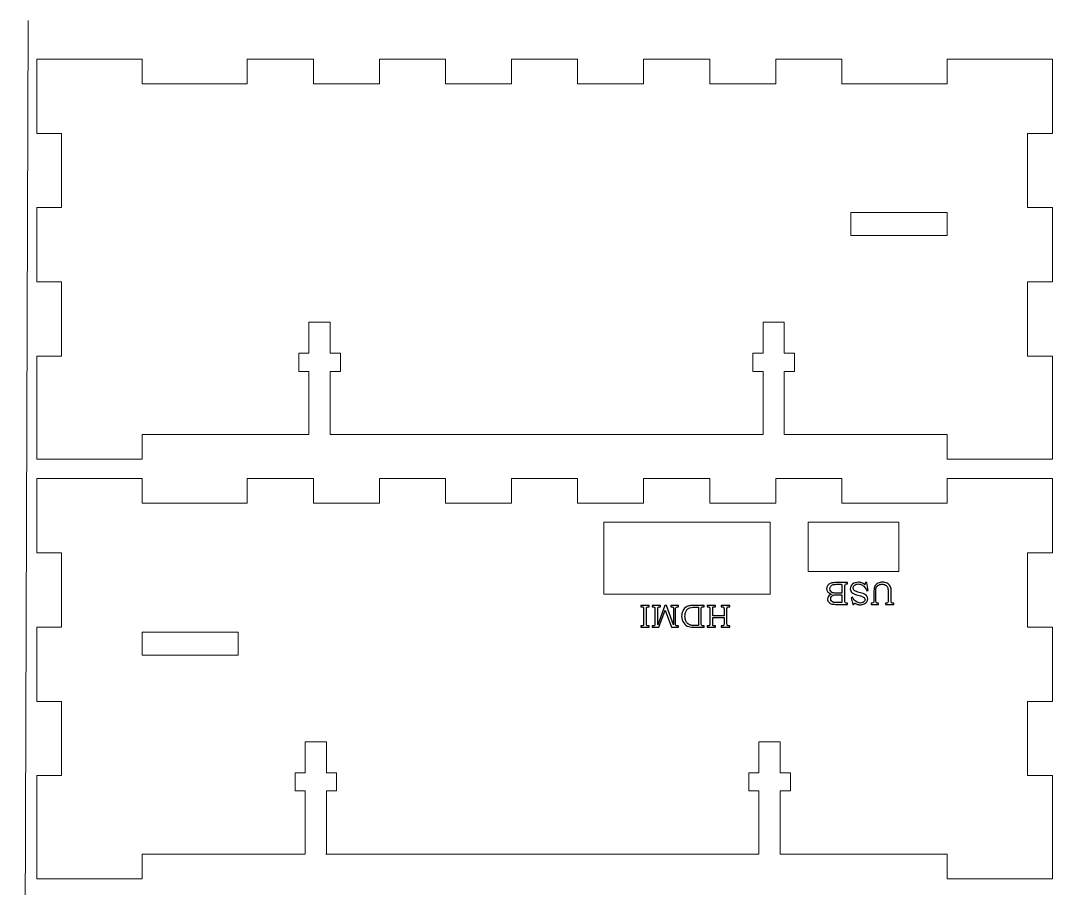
# Model space of a CAD drawing. Header units: inches. Extents: x -11.8 to 10.7, y -6 to 6.
# Drawn here: x 2.1 to 7.47, y 1.48 to 6 of the extents above; entities that cross this region are included whole.
import ezdxf

# ---------------------------------------------------------------- set-up
doc = ezdxf.new("R2010")
doc.units = ezdxf.units.IN
doc.header["$MEASUREMENT"] = 0
doc.layers.add('Layer 1', color=7, linetype='Continuous', plot=False)

msp = doc.modelspace()

# ---------------------------------------------------------------- linework, layer by layer
at = {"layer": 'Layer 1', "color": 250, "lineweight": 9}
msp.add_open_spline([(2.1393, 6), (2.1393, 6), (2.1007, -6), (2.1007, -6)], degree=3, dxfattribs=at)
at = {"layer": 'Layer 1', "lineweight": 9}
for points in [[(2.732, 5.8), (2.732, 5.8), (2.1844, 5.8), (2.1844, 5.8)], [(2.1844, 5.4135), (2.1844, 5.4135), (2.1844, 5.8), (2.1844, 5.8)], [(2.732, 5.6711), (2.732, 5.6711), (2.732, 5.8), (2.732, 5.8)], [(3.6232, 5.8), (3.6232, 5.8), (3.2796, 5.8), (3.2796, 5.8)], [(3.2796, 5.8), (3.2796, 5.8), (3.2796, 5.6711), (3.2796, 5.6711)], [(3.6232, 5.6711), (3.6232, 5.6711), (3.6232, 5.8), (3.6232, 5.8)], [(4.3104, 5.8), (4.3104, 5.8), (3.9668, 5.8), (3.9668, 5.8)], [(3.9668, 5.8), (3.9668, 5.8), (3.9668, 5.6711), (3.9668, 5.6711)], [(4.3104, 5.6711), (4.3104, 5.6711), (4.3104, 5.8), (4.3104, 5.8)], [(4.9976, 5.8), (4.9976, 5.8), (4.654, 5.8), (4.654, 5.8)], [(4.654, 5.8), (4.654, 5.8), (4.654, 5.6711), (4.654, 5.6711)], [(4.9976, 5.6711), (4.9976, 5.6711), (4.9976, 5.8), (4.9976, 5.8)], [(5.6848, 5.8), (5.6848, 5.8), (5.3412, 5.8), (5.3412, 5.8)], [(5.3412, 5.8), (5.3412, 5.8), (5.3412, 5.6711), (5.3412, 5.6711)], [(5.6848, 5.6711), (5.6848, 5.6711), (5.6848, 5.8), (5.6848, 5.8)], [(6.3719, 5.8), (6.3719, 5.8), (6.0283, 5.8), (6.0283, 5.8)], [(6.0283, 5.8), (6.0283, 5.8), (6.0283, 5.6711), (6.0283, 5.6711)], [(6.3719, 5.6711), (6.3719, 5.6711), (6.3719, 5.8), (6.3719, 5.8)], [(7.4671, 5.8), (7.4671, 5.8), (6.9195, 5.8), (6.9195, 5.8)], [(6.9195, 5.8), (6.9195, 5.8), (6.9195, 5.6711), (6.9195, 5.6711)], [(7.4671, 5.4135), (7.4671, 5.4135), (7.4671, 5.8), (7.4671, 5.8)], [(3.2796, 5.6711), (3.2796, 5.6711), (2.732, 5.6711), (2.732, 5.6711)], [(3.9668, 5.6711), (3.9668, 5.6711), (3.6232, 5.6711), (3.6232, 5.6711)], [(4.654, 5.6711), (4.654, 5.6711), (4.3104, 5.6711), (4.3104, 5.6711)], [(5.3412, 5.6711), (5.3412, 5.6711), (4.9976, 5.6711), (4.9976, 5.6711)], [(6.0283, 5.6711), (6.0283, 5.6711), (5.6848, 5.6711), (5.6848, 5.6711)], [(6.9195, 5.6711), (6.9195, 5.6711), (6.3719, 5.6711), (6.3719, 5.6711)], [(2.1844, 5.4135), (2.1844, 5.4135), (2.3132, 5.4135), (2.3132, 5.4135)], [(2.3132, 5.4135), (2.3132, 5.4135), (2.3132, 5.0269), (2.3132, 5.0269)], [(7.3383, 5.0269), (7.3383, 5.0269), (7.3383, 5.4135), (7.3383, 5.4135)], [(7.3383, 5.4135), (7.3383, 5.4135), (7.4671, 5.4135), (7.4671, 5.4135)], [(2.3132, 5.0269), (2.3132, 5.0269), (2.1844, 5.0269), (2.1844, 5.0269)], [(2.1844, 4.6404), (2.1844, 4.6404), (2.1844, 5.0269), (2.1844, 5.0269)], [(7.4671, 5.0269), (7.4671, 5.0269), (7.3383, 5.0269), (7.3383, 5.0269)], [(7.4671, 4.6404), (7.4671, 4.6404), (7.4671, 5.0269), (7.4671, 5.0269)], [(2.1844, 4.6404), (2.1844, 4.6404), (2.3132, 4.6404), (2.3132, 4.6404)], [(2.3132, 4.6404), (2.3132, 4.6404), (2.3132, 4.2538), (2.3132, 4.2538)], [(7.3383, 4.2538), (7.3383, 4.2538), (7.3383, 4.6404), (7.3383, 4.6404)], [(7.3383, 4.6404), (7.3383, 4.6404), (7.4671, 4.6404), (7.4671, 4.6404)], [(3.6003, 4.2691), (3.6003, 4.2691), (3.6003, 4.4305), (3.6003, 4.4305)], [(3.6003, 4.4305), (3.6003, 4.4305), (3.7105, 4.4305), (3.7105, 4.4305)], [(3.7105, 4.4305), (3.7105, 4.4305), (3.7105, 4.2691), (3.7105, 4.2691)], [(5.9625, 4.2691), (5.9625, 4.2691), (5.9625, 4.4305), (5.9625, 4.4305)], [(5.9625, 4.4305), (5.9625, 4.4305), (6.0727, 4.4305), (6.0727, 4.4305)], [(6.0727, 4.4305), (6.0727, 4.4305), (6.0727, 4.2691), (6.0727, 4.2691)], [(2.3132, 4.2538), (2.3132, 4.2538), (2.1844, 4.2538), (2.1844, 4.2538)], [(2.1844, 3.7173), (2.1844, 3.7173), (2.1844, 4.2538), (2.1844, 4.2538)], [(3.5471, 4.1746), (3.5471, 4.1746), (3.5471, 4.2691), (3.5471, 4.2691)], [(3.5471, 4.2691), (3.5471, 4.2691), (3.6003, 4.2691), (3.6003, 4.2691)], [(3.7105, 4.2691), (3.7105, 4.2691), (3.7637, 4.2691), (3.7637, 4.2691)], [(3.7637, 4.2691), (3.7637, 4.2691), (3.7637, 4.1746), (3.7637, 4.1746)], [(5.9093, 4.1746), (5.9093, 4.1746), (5.9093, 4.2691), (5.9093, 4.2691)], [(5.9093, 4.2691), (5.9093, 4.2691), (5.9625, 4.2691), (5.9625, 4.2691)], [(6.0727, 4.2691), (6.0727, 4.2691), (6.1259, 4.2691), (6.1259, 4.2691)], [(6.1259, 4.2691), (6.1259, 4.2691), (6.1259, 4.1746), (6.1259, 4.1746)], [(7.4671, 4.2538), (7.4671, 4.2538), (7.3383, 4.2538), (7.3383, 4.2538)], [(7.4671, 3.7173), (7.4671, 3.7173), (7.4671, 4.2538), (7.4671, 4.2538)], [(3.6003, 4.1746), (3.6003, 4.1746), (3.5471, 4.1746), (3.5471, 4.1746)], [(3.6003, 3.8461), (3.6003, 3.8461), (3.6003, 4.1746), (3.6003, 4.1746)], [(3.7637, 4.1746), (3.7637, 4.1746), (3.7105, 4.1746), (3.7105, 4.1746)], [(3.7105, 4.1746), (3.7105, 4.1746), (3.7105, 3.8461), (3.7105, 3.8461)], [(5.9625, 4.1746), (5.9625, 4.1746), (5.9093, 4.1746), (5.9093, 4.1746)], [(5.9625, 3.8461), (5.9625, 3.8461), (5.9625, 4.1746), (5.9625, 4.1746)], [(6.1259, 4.1746), (6.1259, 4.1746), (6.0727, 4.1746), (6.0727, 4.1746)], [(6.0727, 4.1746), (6.0727, 4.1746), (6.0727, 3.8461), (6.0727, 3.8461)], [(2.732, 3.7173), (2.732, 3.7173), (2.732, 3.8461), (2.732, 3.8461)], [(2.732, 3.8461), (2.732, 3.8461), (3.6003, 3.8461), (3.6003, 3.8461)], [(3.7105, 3.8461), (3.7105, 3.8461), (5.9625, 3.8461), (5.9625, 3.8461)], [(6.0727, 3.8461), (6.0727, 3.8461), (6.9195, 3.8461), (6.9195, 3.8461)], [(6.9195, 3.8461), (6.9195, 3.8461), (6.9195, 3.7173), (6.9195, 3.7173)], [(2.1844, 3.7173), (2.1844, 3.7173), (2.732, 3.7173), (2.732, 3.7173)], [(6.9195, 3.7173), (6.9195, 3.7173), (7.4671, 3.7173), (7.4671, 3.7173)], [(2.1844, 3.2307), (2.1844, 3.2307), (2.1844, 3.6173), (2.1844, 3.6173)], [(2.1844, 3.6173), (2.1844, 3.6173), (2.732, 3.6173), (2.732, 3.6173)], [(2.732, 3.6173), (2.732, 3.6173), (2.732, 3.4884), (2.732, 3.4884)], [(3.2796, 3.4884), (3.2796, 3.4884), (3.2796, 3.6173), (3.2796, 3.6173)], [(3.2796, 3.6173), (3.2796, 3.6173), (3.6232, 3.6173), (3.6232, 3.6173)], [(3.6232, 3.6173), (3.6232, 3.6173), (3.6232, 3.4884), (3.6232, 3.4884)], [(3.9668, 3.4884), (3.9668, 3.4884), (3.9668, 3.6173), (3.9668, 3.6173)], [(3.9668, 3.6173), (3.9668, 3.6173), (4.3104, 3.6173), (4.3104, 3.6173)], [(4.3104, 3.6173), (4.3104, 3.6173), (4.3104, 3.4884), (4.3104, 3.4884)], [(4.654, 3.4884), (4.654, 3.4884), (4.654, 3.6173), (4.654, 3.6173)], [(4.654, 3.6173), (4.654, 3.6173), (4.9976, 3.6173), (4.9976, 3.6173)], [(4.9976, 3.6173), (4.9976, 3.6173), (4.9976, 3.4884), (4.9976, 3.4884)], [(5.3412, 3.4884), (5.3412, 3.4884), (5.3412, 3.6173), (5.3412, 3.6173)], [(5.3412, 3.6173), (5.3412, 3.6173), (5.6847, 3.6173), (5.6847, 3.6173)], [(5.6847, 3.6173), (5.6847, 3.6173), (5.6847, 3.4884), (5.6847, 3.4884)], [(6.0283, 3.4884), (6.0283, 3.4884), (6.0283, 3.6173), (6.0283, 3.6173)], [(6.0283, 3.6173), (6.0283, 3.6173), (6.3719, 3.6173), (6.3719, 3.6173)], [(6.3719, 3.6173), (6.3719, 3.6173), (6.3719, 3.4884), (6.3719, 3.4884)], [(6.9195, 3.4884), (6.9195, 3.4884), (6.9195, 3.6173), (6.9195, 3.6173)], [(6.9195, 3.6173), (6.9195, 3.6173), (7.4671, 3.6173), (7.4671, 3.6173)], [(7.4671, 3.6173), (7.4671, 3.6173), (7.4671, 3.2307), (7.4671, 3.2307)], [(2.732, 3.4884), (2.732, 3.4884), (3.2796, 3.4884), (3.2796, 3.4884)], [(3.6232, 3.4884), (3.6232, 3.4884), (3.9668, 3.4884), (3.9668, 3.4884)], [(4.3104, 3.4884), (4.3104, 3.4884), (4.654, 3.4884), (4.654, 3.4884)], [(4.9976, 3.4884), (4.9976, 3.4884), (5.3412, 3.4884), (5.3412, 3.4884)], [(5.6847, 3.4884), (5.6847, 3.4884), (6.0283, 3.4884), (6.0283, 3.4884)], [(6.3719, 3.4884), (6.3719, 3.4884), (6.9195, 3.4884), (6.9195, 3.4884)], [(5.9997, 3.3897), (5.9997, 3.3897), (5.1336, 3.3897), (5.1336, 3.3897)], [(5.1336, 3.3897), (5.1336, 3.3897), (5.1336, 3.016), (5.1336, 3.016)], [(5.9997, 3.016), (5.9997, 3.016), (5.9997, 3.3897), (5.9997, 3.3897)], [(6.669, 3.3897), (6.669, 3.3897), (6.1966, 3.3897), (6.1966, 3.3897)], [(6.1966, 3.3897), (6.1966, 3.3897), (6.1966, 3.1341), (6.1966, 3.1341)], [(6.669, 3.1341), (6.669, 3.1341), (6.669, 3.3897), (6.669, 3.3897)], [(2.3132, 3.2307), (2.3132, 3.2307), (2.1844, 3.2307), (2.1844, 3.2307)], [(2.3132, 2.8442), (2.3132, 2.8442), (2.3132, 3.2307), (2.3132, 3.2307)], [(7.4671, 3.2307), (7.4671, 3.2307), (7.3383, 3.2307), (7.3383, 3.2307)], [(7.3383, 3.2307), (7.3383, 3.2307), (7.3383, 2.8442), (7.3383, 2.8442)], [(5.1336, 3.016), (5.1336, 3.016), (5.9997, 3.016), (5.9997, 3.016)], [(2.1844, 2.4577), (2.1844, 2.4577), (2.1844, 2.8442), (2.1844, 2.8442)], [(2.1844, 2.8442), (2.1844, 2.8442), (2.3132, 2.8442), (2.3132, 2.8442)], [(7.3383, 2.8442), (7.3383, 2.8442), (7.4671, 2.8442), (7.4671, 2.8442)], [(7.4671, 2.8442), (7.4671, 2.8442), (7.4671, 2.4577), (7.4671, 2.4577)], [(2.3132, 2.4577), (2.3132, 2.4577), (2.1844, 2.4577), (2.1844, 2.4577)], [(2.3132, 2.0711), (2.3132, 2.0711), (2.3132, 2.4577), (2.3132, 2.4577)], [(7.4671, 2.4577), (7.4671, 2.4577), (7.3383, 2.4577), (7.3383, 2.4577)], [(7.3383, 2.4577), (7.3383, 2.4577), (7.3383, 2.0711), (7.3383, 2.0711)], [(3.6912, 2.2478), (3.6912, 2.2478), (3.581, 2.2478), (3.581, 2.2478)], [(3.581, 2.2478), (3.581, 2.2478), (3.581, 2.0863), (3.581, 2.0863)], [(3.6912, 2.0863), (3.6912, 2.0863), (3.6912, 2.2478), (3.6912, 2.2478)], [(6.0512, 2.2478), (6.0512, 2.2478), (5.941, 2.2478), (5.941, 2.2478)], [(5.941, 2.2478), (5.941, 2.2478), (5.941, 2.0863), (5.941, 2.0863)], [(6.0512, 2.0863), (6.0512, 2.0863), (6.0512, 2.2478), (6.0512, 2.2478)], [(2.1844, 1.5346), (2.1844, 1.5346), (2.1844, 2.0711), (2.1844, 2.0711)], [(2.1844, 2.0711), (2.1844, 2.0711), (2.3132, 2.0711), (2.3132, 2.0711)], [(3.581, 2.0863), (3.581, 2.0863), (3.5279, 2.0863), (3.5279, 2.0863)], [(3.5279, 2.0863), (3.5279, 2.0863), (3.5279, 1.9919), (3.5279, 1.9919)], [(3.7444, 2.0863), (3.7444, 2.0863), (3.6912, 2.0863), (3.6912, 2.0863)], [(3.7444, 1.9919), (3.7444, 1.9919), (3.7444, 2.0863), (3.7444, 2.0863)], [(5.941, 2.0863), (5.941, 2.0863), (5.8879, 2.0863), (5.8879, 2.0863)], [(5.8879, 2.0863), (5.8879, 2.0863), (5.8879, 1.9919), (5.8879, 1.9919)], [(6.1044, 2.0863), (6.1044, 2.0863), (6.0512, 2.0863), (6.0512, 2.0863)], [(6.1044, 1.9919), (6.1044, 1.9919), (6.1044, 2.0863), (6.1044, 2.0863)], [(7.3383, 2.0711), (7.3383, 2.0711), (7.4671, 2.0711), (7.4671, 2.0711)], [(7.4671, 2.0711), (7.4671, 2.0711), (7.4671, 1.5346), (7.4671, 1.5346)], [(3.5279, 1.9919), (3.5279, 1.9919), (3.581, 1.9919), (3.581, 1.9919)], [(3.581, 1.9919), (3.581, 1.9919), (3.581, 1.6634), (3.581, 1.6634)], [(3.6912, 1.6634), (3.6912, 1.6634), (3.6912, 1.9919), (3.6912, 1.9919)], [(3.6912, 1.9919), (3.6912, 1.9919), (3.7444, 1.9919), (3.7444, 1.9919)], [(5.8879, 1.9919), (5.8879, 1.9919), (5.941, 1.9919), (5.941, 1.9919)], [(5.941, 1.9919), (5.941, 1.9919), (5.941, 1.6634), (5.941, 1.6634)], [(6.0512, 1.6634), (6.0512, 1.6634), (6.0512, 1.9919), (6.0512, 1.9919)], [(6.0512, 1.9919), (6.0512, 1.9919), (6.1044, 1.9919), (6.1044, 1.9919)], [(3.5788, 1.6634), (3.5788, 1.6634), (2.732, 1.6634), (2.732, 1.6634)], [(2.732, 1.6634), (2.732, 1.6634), (2.732, 1.5346), (2.732, 1.5346)], [(5.941, 1.6634), (5.941, 1.6634), (3.689, 1.6634), (3.689, 1.6634)], [(6.9195, 1.6634), (6.9195, 1.6634), (6.0512, 1.6634), (6.0512, 1.6634)], [(6.9195, 1.5346), (6.9195, 1.5346), (6.9195, 1.6634), (6.9195, 1.6634)], [(2.732, 1.5346), (2.732, 1.5346), (2.1844, 1.5346), (2.1844, 1.5346)], [(7.4671, 1.5346), (7.4671, 1.5346), (6.9195, 1.5346), (6.9195, 1.5346)]]:
    msp.add_open_spline(points, degree=3, dxfattribs=at)
at = {"layer": 'Layer 1', "color": 250, "lineweight": 9}
for points in [[(6.9195, 4.8811), (6.9195, 4.8811), (6.9195, 5.0011), (6.9195, 5.0011), (6.9195, 5.0011), (6.4195, 5.0011), (6.4195, 5.0011), (6.4195, 5.0011), (6.4195, 4.8811), (6.4195, 4.8811), (6.4195, 4.8811), (6.9195, 4.8811), (6.9195, 4.8811)], [(2.732, 2.6984), (2.732, 2.6984), (2.732, 2.8184), (2.732, 2.8184), (2.732, 2.8184), (3.232, 2.8184), (3.232, 2.8184), (3.232, 2.8184), (3.232, 2.6984), (3.232, 2.6984), (3.232, 2.6984), (2.732, 2.6984), (2.732, 2.6984)]]:
    msp.add_open_spline(points, degree=3, knots=[0, 0, 0, 0, 0.25, 0.25, 0.25, 0.5, 0.5, 0.5, 0.75, 0.75, 0.75, 1, 1, 1, 1], dxfattribs=at)
at = {"layer": 'Layer 1', "lineweight": 15}
msp.add_open_spline([(6.1966, 3.1341), (6.1966, 3.1341), (6.669, 3.1341), (6.669, 3.1341)], degree=3, dxfattribs=at)
at = {"layer": 'Layer 1'}
for points, knots in [([(6.4022, 2.9623), (6.4022, 2.9623), (6.3482, 2.9623), (6.3482, 2.9623), (6.335, 2.9623), (6.3259, 2.9629), (6.321, 2.9641), (6.3138, 2.9659), (6.3081, 2.969), (6.3039, 2.9736), (6.2997, 2.9781), (6.2976, 2.9836), (6.2976, 2.99), (6.2976, 2.9946), (6.2987, 2.9987), (6.3009, 3.0024), (6.3032, 3.006), (6.3064, 3.0092), (6.3106, 3.0118), (6.3133, 3.0135), (6.317, 3.0149), (6.3217, 3.0161), (6.3158, 3.0172), (6.3113, 3.0185), (6.3082, 3.02), (6.3035, 3.0223), (6.2998, 3.0255), (6.2971, 3.0298), (6.2944, 3.034), (6.2931, 3.0388), (6.2931, 3.0441), (6.2931, 3.0493), (6.2944, 3.054), (6.2971, 3.0584), (6.2997, 3.0628), (6.3035, 3.0664), (6.3083, 3.0693), (6.3132, 3.0721), (6.3189, 3.0739), (6.3253, 3.0747), (6.3318, 3.0755), (6.3385, 3.0758), (6.3453, 3.0758), (6.3453, 3.0758), (6.4022, 3.0758), (6.4022, 3.0758), (6.4022, 3.0758), (6.4022, 3.069), (6.4022, 3.069), (6.4022, 3.069), (6.3984, 3.069), (6.3984, 3.069), (6.3947, 3.069), (6.3922, 3.0685), (6.3908, 3.0673), (6.3889, 3.0657), (6.3879, 3.0632), (6.3879, 3.0595), (6.3879, 3.0595), (6.3879, 2.9807), (6.3879, 2.9807), (6.3879, 2.977), (6.3882, 2.9744), (6.3888, 2.973), (6.3894, 2.9717), (6.3903, 2.9707), (6.3915, 2.9701), (6.3927, 2.9695), (6.395, 2.9692), (6.3984, 2.9692), (6.3984, 2.9692), (6.4022, 2.9692), (6.4022, 2.9692), (6.4022, 2.9692), (6.4022, 2.9623), (6.4022, 2.9623)], [0, 0, 0, 0, 0.04, 0.04, 0.04, 0.08, 0.08, 0.08, 0.12, 0.12, 0.12, 0.16, 0.16, 0.16, 0.2, 0.2, 0.2, 0.24, 0.24, 0.24, 0.28, 0.28, 0.28, 0.32, 0.32, 0.32, 0.36, 0.36, 0.36, 0.4, 0.4, 0.4, 0.44, 0.44, 0.44, 0.48, 0.48, 0.48, 0.52, 0.52, 0.52, 0.56, 0.56, 0.56, 0.6, 0.6, 0.6, 0.64, 0.64, 0.64, 0.68, 0.68, 0.68, 0.72, 0.72, 0.72, 0.76, 0.76, 0.76, 0.8, 0.8, 0.8, 0.84, 0.84, 0.84, 0.88, 0.88, 0.88, 0.92, 0.92, 0.92, 0.96, 0.96, 0.96, 1, 1, 1, 1]), ([(6.3729, 3.0207), (6.3729, 3.0207), (6.3729, 3.0579), (6.3729, 3.0579), (6.3729, 3.0617), (6.3727, 3.0639), (6.3724, 3.0646), (6.372, 3.0655), (6.3711, 3.0662), (6.3698, 3.0666), (6.3689, 3.0669), (6.3663, 3.067), (6.362, 3.067), (6.362, 3.067), (6.3508, 3.067), (6.3508, 3.067), (6.3398, 3.067), (6.332, 3.0664), (6.3273, 3.0652), (6.3226, 3.064), (6.3185, 3.0614), (6.3152, 3.0575), (6.3119, 3.0535), (6.3102, 3.0488), (6.3102, 3.0433), (6.3102, 3.0386), (6.3116, 3.0345), (6.3143, 3.0309), (6.317, 3.0273), (6.3207, 3.0247), (6.3255, 3.0231), (6.3302, 3.0215), (6.3387, 3.0207), (6.3508, 3.0207), (6.3508, 3.0207), (6.3729, 3.0207), (6.3729, 3.0207)], [0, 0, 0, 0, 0.083333, 0.083333, 0.083333, 0.166667, 0.166667, 0.166667, 0.25, 0.25, 0.25, 0.333333, 0.333333, 0.333333, 0.416667, 0.416667, 0.416667, 0.5, 0.5, 0.5, 0.583333, 0.583333, 0.583333, 0.666667, 0.666667, 0.666667, 0.75, 0.75, 0.75, 0.833333, 0.833333, 0.833333, 0.916667, 0.916667, 0.916667, 1, 1, 1, 1]), ([(6.4347, 2.9623), (6.4347, 2.9623), (6.4288, 2.9623), (6.4288, 2.9623), (6.4288, 2.9623), (6.4201, 2.9973), (6.4201, 2.9973), (6.4201, 2.9973), (6.4276, 2.9997), (6.4276, 2.9997), (6.4324, 2.9899), (6.4387, 2.9822), (6.4467, 2.9766), (6.4532, 2.9719), (6.4604, 2.9695), (6.4683, 2.9695), (6.4731, 2.9695), (6.4774, 2.9704), (6.4812, 2.9721), (6.485, 2.9738), (6.4878, 2.976), (6.4897, 2.9787), (6.4916, 2.9814), (6.4926, 2.9842), (6.4926, 2.987), (6.4926, 2.9895), (6.4919, 2.992), (6.4904, 2.9944), (6.4889, 2.9968), (6.4867, 2.9989), (6.4837, 3.0007), (6.4807, 3.0025), (6.4758, 3.0044), (6.469, 3.0064), (6.469, 3.0064), (6.4477, 3.0125), (6.4477, 3.0125), (6.4451, 3.0133), (6.4413, 3.0147), (6.4364, 3.0169), (6.4314, 3.0191), (6.4275, 3.0213), (6.4248, 3.0238), (6.422, 3.0262), (6.4198, 3.0291), (6.4183, 3.0326), (6.4167, 3.0361), (6.4159, 3.0399), (6.4159, 3.044), (6.4159, 3.053), (6.4199, 3.0608), (6.4278, 3.0676), (6.4357, 3.0743), (6.4459, 3.0777), (6.4584, 3.0777), (6.4648, 3.0777), (6.4706, 3.0767), (6.4757, 3.0749), (6.4808, 3.073), (6.4863, 3.0697), (6.4922, 3.0649), (6.4922, 3.0649), (6.496, 3.0758), (6.496, 3.0758), (6.496, 3.0758), (6.5017, 3.0758), (6.5017, 3.0758), (6.5017, 3.0758), (6.5093, 3.035), (6.5093, 3.035), (6.5093, 3.035), (6.5018, 3.0335), (6.5018, 3.0335), (6.499, 3.041), (6.4953, 3.0474), (6.4907, 3.0526), (6.4861, 3.0579), (6.481, 3.0618), (6.4755, 3.0645), (6.4699, 3.0672), (6.4642, 3.0685), (6.4585, 3.0685), (6.4507, 3.0685), (6.4438, 3.0662), (6.4379, 3.0615), (6.433, 3.0575), (6.4306, 3.0529), (6.4306, 3.0475), (6.4306, 3.0426), (6.4324, 3.0386), (6.4359, 3.0354), (6.4395, 3.0323), (6.4459, 3.0294), (6.4551, 3.0267), (6.4551, 3.0267), (6.4755, 3.0208), (6.4755, 3.0208), (6.4869, 3.0175), (6.4949, 3.0133), (6.4996, 3.0082), (6.5043, 3.003), (6.5066, 2.9971), (6.5066, 2.9905), (6.5066, 2.9853), (6.5051, 2.9805), (6.502, 2.9761), (6.499, 2.9717), (6.4943, 2.968), (6.488, 2.965), (6.4818, 2.962), (6.4749, 2.9605), (6.4674, 2.9605), (6.4611, 2.9605), (6.4551, 2.9616), (6.4493, 2.9638), (6.4453, 2.9653), (6.4415, 2.9675), (6.4381, 2.9703), (6.4381, 2.9703), (6.4347, 2.9623), (6.4347, 2.9623)], [0, 0, 0, 0, 0.025, 0.025, 0.025, 0.05, 0.05, 0.05, 0.075, 0.075, 0.075, 0.1, 0.1, 0.1, 0.125, 0.125, 0.125, 0.15, 0.15, 0.15, 0.175, 0.175, 0.175, 0.2, 0.2, 0.2, 0.225, 0.225, 0.225, 0.25, 0.25, 0.25, 0.275, 0.275, 0.275, 0.3, 0.3, 0.3, 0.325, 0.325, 0.325, 0.35, 0.35, 0.35, 0.375, 0.375, 0.375, 0.4, 0.4, 0.4, 0.425, 0.425, 0.425, 0.45, 0.45, 0.45, 0.475, 0.475, 0.475, 0.5, 0.5, 0.5, 0.525, 0.525, 0.525, 0.55, 0.55, 0.55, 0.575, 0.575, 0.575, 0.6, 0.6, 0.6, 0.625, 0.625, 0.625, 0.65, 0.65, 0.65, 0.675, 0.675, 0.675, 0.7, 0.7, 0.7, 0.725, 0.725, 0.725, 0.75, 0.75, 0.75, 0.775, 0.775, 0.775, 0.8, 0.8, 0.8, 0.825, 0.825, 0.825, 0.85, 0.85, 0.85, 0.875, 0.875, 0.875, 0.9, 0.9, 0.9, 0.925, 0.925, 0.925, 0.95, 0.95, 0.95, 0.975, 0.975, 0.975, 1, 1, 1, 1]), ([(6.6426, 2.9623), (6.6426, 2.9623), (6.5987, 2.9623), (6.5987, 2.9623), (6.5987, 2.9623), (6.5987, 2.9692), (6.5987, 2.9692), (6.5987, 2.9692), (6.6017, 2.9692), (6.6017, 2.9692), (6.6053, 2.9692), (6.6078, 2.9695), (6.6093, 2.9702), (6.6105, 2.9708), (6.6114, 2.9717), (6.612, 2.973), (6.6126, 2.9743), (6.6129, 2.9769), (6.6129, 2.9808), (6.6129, 2.9808), (6.6129, 3.0319), (6.6129, 3.0319), (6.6129, 3.041), (6.6118, 3.0478), (6.6096, 3.0522), (6.6074, 3.0565), (6.6037, 3.0602), (6.5986, 3.0632), (6.5934, 3.0662), (6.5878, 3.0677), (6.5816, 3.0677), (6.5754, 3.0677), (6.5695, 3.0661), (6.5639, 3.0629), (6.5584, 3.0597), (6.5545, 3.0559), (6.5523, 3.0515), (6.55, 3.0471), (6.5489, 3.0402), (6.5489, 3.0307), (6.5489, 3.0307), (6.5489, 2.9817), (6.5489, 2.9817), (6.5489, 2.9781), (6.5493, 2.9755), (6.55, 2.9739), (6.5507, 2.9723), (6.5517, 2.9711), (6.5532, 2.9703), (6.5546, 2.9696), (6.5568, 2.9692), (6.5599, 2.9692), (6.5599, 2.9692), (6.5631, 2.9692), (6.5631, 2.9692), (6.5631, 2.9692), (6.5631, 2.9623), (6.5631, 2.9623), (6.5631, 2.9623), (6.5252, 2.9623), (6.5252, 2.9623), (6.5252, 2.9623), (6.5252, 2.9692), (6.5252, 2.9692), (6.5252, 2.9692), (6.5278, 2.9692), (6.5278, 2.9692), (6.5321, 2.9692), (6.5351, 2.97), (6.5367, 2.9716), (6.5383, 2.9733), (6.5391, 2.9763), (6.5391, 2.9808), (6.5391, 2.9808), (6.5391, 3.0331), (6.5391, 3.0331), (6.5391, 3.0427), (6.5409, 3.0506), (6.5445, 3.057), (6.548, 3.0633), (6.5533, 3.0684), (6.5601, 3.0721), (6.5669, 3.0758), (6.5749, 3.0777), (6.584, 3.0777), (6.5926, 3.0777), (6.6004, 3.0758), (6.6075, 3.072), (6.6147, 3.0682), (6.6199, 3.0635), (6.6232, 3.0578), (6.6266, 3.0521), (6.6282, 3.045), (6.6282, 3.0365), (6.6282, 3.0365), (6.6282, 2.9808), (6.6282, 2.9808), (6.6282, 2.9773), (6.6286, 2.9747), (6.6292, 2.9733), (6.6298, 2.9718), (6.6308, 2.9708), (6.632, 2.9702), (6.6333, 2.9695), (6.6354, 2.9692), (6.6385, 2.9692), (6.6385, 2.9692), (6.6426, 2.9692), (6.6426, 2.9692), (6.6426, 2.9692), (6.6426, 2.9623), (6.6426, 2.9623)], [0, 0, 0, 0, 0.027027, 0.027027, 0.027027, 0.054054, 0.054054, 0.054054, 0.081081, 0.081081, 0.081081, 0.108108, 0.108108, 0.108108, 0.135135, 0.135135, 0.135135, 0.162162, 0.162162, 0.162162, 0.189189, 0.189189, 0.189189, 0.216216, 0.216216, 0.216216, 0.243243, 0.243243, 0.243243, 0.27027, 0.27027, 0.27027, 0.297297, 0.297297, 0.297297, 0.324324, 0.324324, 0.324324, 0.351351, 0.351351, 0.351351, 0.378378, 0.378378, 0.378378, 0.405405, 0.405405, 0.405405, 0.432432, 0.432432, 0.432432, 0.459459, 0.459459, 0.459459, 0.486486, 0.486486, 0.486486, 0.513514, 0.513514, 0.513514, 0.540541, 0.540541, 0.540541, 0.567568, 0.567568, 0.567568, 0.594595, 0.594595, 0.594595, 0.621622, 0.621622, 0.621622, 0.648649, 0.648649, 0.648649, 0.675676, 0.675676, 0.675676, 0.702703, 0.702703, 0.702703, 0.72973, 0.72973, 0.72973, 0.756757, 0.756757, 0.756757, 0.783784, 0.783784, 0.783784, 0.810811, 0.810811, 0.810811, 0.837838, 0.837838, 0.837838, 0.864865, 0.864865, 0.864865, 0.891892, 0.891892, 0.891892, 0.918919, 0.918919, 0.918919, 0.945946, 0.945946, 0.945946, 0.972973, 0.972973, 0.972973, 1, 1, 1, 1]), ([(6.3729, 2.9713), (6.3729, 2.9713), (6.3729, 3.0128), (6.3729, 3.0128), (6.3729, 3.0128), (6.352, 3.0128), (6.352, 3.0128), (6.3422, 3.0128), (6.3355, 3.0124), (6.3319, 3.0115), (6.3263, 3.01), (6.322, 3.0075), (6.319, 3.004), (6.3161, 3.0005), (6.3146, 2.996), (6.3146, 2.9904), (6.3146, 2.9858), (6.3159, 2.9819), (6.3186, 2.9788), (6.3213, 2.9757), (6.325, 2.9735), (6.3295, 2.9724), (6.3324, 2.9717), (6.3385, 2.9713), (6.3478, 2.9713), (6.3478, 2.9713), (6.3729, 2.9713), (6.3729, 2.9713)], [0, 0, 0, 0, 0.111111, 0.111111, 0.111111, 0.222222, 0.222222, 0.222222, 0.333333, 0.333333, 0.333333, 0.444444, 0.444444, 0.444444, 0.555556, 0.555556, 0.555556, 0.666667, 0.666667, 0.666667, 0.777778, 0.777778, 0.777778, 0.888889, 0.888889, 0.888889, 1, 1, 1, 1]), ([(5.37, 2.8432), (5.37, 2.8432), (5.3267, 2.8432), (5.3267, 2.8432), (5.3267, 2.8432), (5.3267, 2.85), (5.3267, 2.85), (5.3267, 2.85), (5.33, 2.85), (5.33, 2.85), (5.3332, 2.85), (5.3354, 2.8504), (5.3368, 2.8513), (5.3382, 2.8522), (5.3393, 2.8534), (5.3399, 2.855), (5.3405, 2.8566), (5.3409, 2.8597), (5.3409, 2.8643), (5.3409, 2.8643), (5.3409, 2.9375), (5.3409, 2.9375), (5.3409, 2.9412), (5.3405, 2.9438), (5.3398, 2.9454), (5.3391, 2.9469), (5.3381, 2.9481), (5.3369, 2.9488), (5.3356, 2.9495), (5.3333, 2.9498), (5.33, 2.9498), (5.33, 2.9498), (5.3267, 2.9498), (5.3267, 2.9498), (5.3267, 2.9498), (5.3267, 2.9567), (5.3267, 2.9567), (5.3267, 2.9567), (5.37, 2.9567), (5.37, 2.9567), (5.37, 2.9567), (5.37, 2.9498), (5.37, 2.9498), (5.37, 2.9498), (5.3665, 2.9498), (5.3665, 2.9498), (5.3633, 2.9498), (5.361, 2.9495), (5.3597, 2.9487), (5.3583, 2.948), (5.3574, 2.9469), (5.3568, 2.9456), (5.3562, 2.9442), (5.3559, 2.9415), (5.3559, 2.9375), (5.3559, 2.9375), (5.3559, 2.8628), (5.3559, 2.8628), (5.3559, 2.8586), (5.3562, 2.8557), (5.3568, 2.8543), (5.3574, 2.8528), (5.3583, 2.8517), (5.3597, 2.851), (5.361, 2.8503), (5.3633, 2.85), (5.3665, 2.85), (5.3665, 2.85), (5.37, 2.85), (5.37, 2.85), (5.37, 2.85), (5.37, 2.8432), (5.37, 2.8432)], [0, 0, 0, 0, 0.041667, 0.041667, 0.041667, 0.083333, 0.083333, 0.083333, 0.125, 0.125, 0.125, 0.166667, 0.166667, 0.166667, 0.208333, 0.208333, 0.208333, 0.25, 0.25, 0.25, 0.291667, 0.291667, 0.291667, 0.333333, 0.333333, 0.333333, 0.375, 0.375, 0.375, 0.416667, 0.416667, 0.416667, 0.458333, 0.458333, 0.458333, 0.5, 0.5, 0.5, 0.541667, 0.541667, 0.541667, 0.583333, 0.583333, 0.583333, 0.625, 0.625, 0.625, 0.666667, 0.666667, 0.666667, 0.708333, 0.708333, 0.708333, 0.75, 0.75, 0.75, 0.791667, 0.791667, 0.791667, 0.833333, 0.833333, 0.833333, 0.875, 0.875, 0.875, 0.916667, 0.916667, 0.916667, 0.958333, 0.958333, 0.958333, 1, 1, 1, 1]), ([(5.5222, 2.8432), (5.5222, 2.8432), (5.4864, 2.8432), (5.4864, 2.8432), (5.4864, 2.8432), (5.4528, 2.9331), (5.4528, 2.9331), (5.4528, 2.9331), (5.4201, 2.8432), (5.4201, 2.8432), (5.4201, 2.8432), (5.3859, 2.8432), (5.3859, 2.8432), (5.3859, 2.8432), (5.3859, 2.85), (5.3859, 2.85), (5.3859, 2.85), (5.3888, 2.85), (5.3888, 2.85), (5.3923, 2.85), (5.3946, 2.8503), (5.3958, 2.8509), (5.397, 2.8515), (5.398, 2.8526), (5.3987, 2.8541), (5.3994, 2.8556), (5.3997, 2.8581), (5.3997, 2.8615), (5.3997, 2.8615), (5.3997, 2.9363), (5.3997, 2.9363), (5.3997, 2.9411), (5.3994, 2.9441), (5.3989, 2.9455), (5.3983, 2.9469), (5.3974, 2.948), (5.396, 2.9487), (5.3947, 2.9495), (5.3923, 2.9498), (5.3888, 2.9498), (5.3888, 2.9498), (5.3859, 2.9498), (5.3859, 2.9498), (5.3859, 2.9498), (5.3859, 2.9567), (5.3859, 2.9567), (5.3859, 2.9567), (5.4289, 2.9567), (5.4289, 2.9567), (5.4289, 2.9567), (5.4289, 2.9498), (5.4289, 2.9498), (5.4289, 2.9498), (5.4258, 2.9498), (5.4258, 2.9498), (5.423, 2.9498), (5.421, 2.9496), (5.4197, 2.9492), (5.4184, 2.9487), (5.4174, 2.948), (5.4165, 2.947), (5.4157, 2.946), (5.4152, 2.945), (5.4151, 2.9439), (5.4149, 2.9417), (5.4147, 2.9399), (5.4147, 2.9387), (5.4147, 2.9387), (5.4147, 2.8551), (5.4147, 2.8551), (5.4147, 2.8551), (5.4516, 2.9567), (5.4516, 2.9567), (5.4516, 2.9567), (5.4598, 2.9567), (5.4598, 2.9567), (5.4598, 2.9567), (5.4972, 2.8566), (5.4972, 2.8566), (5.4972, 2.8566), (5.4972, 2.937), (5.4972, 2.937), (5.4972, 2.9411), (5.4969, 2.9439), (5.4962, 2.9453), (5.4954, 2.9467), (5.4944, 2.9479), (5.4929, 2.9486), (5.4914, 2.9494), (5.4887, 2.9498), (5.4848, 2.9498), (5.4848, 2.9498), (5.4822, 2.9498), (5.4822, 2.9498), (5.4822, 2.9498), (5.4822, 2.9567), (5.4822, 2.9567), (5.4822, 2.9567), (5.5222, 2.9567), (5.5222, 2.9567), (5.5222, 2.9567), (5.5222, 2.9498), (5.5222, 2.9498), (5.5222, 2.9498), (5.5199, 2.9498), (5.5199, 2.9498), (5.5161, 2.9498), (5.5133, 2.9494), (5.5117, 2.9486), (5.51, 2.9478), (5.5088, 2.9466), (5.5081, 2.9452), (5.5074, 2.9437), (5.507, 2.9407), (5.507, 2.9363), (5.507, 2.9363), (5.507, 2.862), (5.507, 2.862), (5.507, 2.8579), (5.5074, 2.8552), (5.5079, 2.8539), (5.5085, 2.8526), (5.5095, 2.8516), (5.5109, 2.851), (5.5123, 2.8503), (5.5148, 2.85), (5.5183, 2.85), (5.5183, 2.85), (5.5222, 2.85), (5.5222, 2.85), (5.5222, 2.85), (5.5222, 2.8432), (5.5222, 2.8432)], [0, 0, 0, 0, 0.022727, 0.022727, 0.022727, 0.045455, 0.045455, 0.045455, 0.068182, 0.068182, 0.068182, 0.090909, 0.090909, 0.090909, 0.113636, 0.113636, 0.113636, 0.136364, 0.136364, 0.136364, 0.159091, 0.159091, 0.159091, 0.181818, 0.181818, 0.181818, 0.204545, 0.204545, 0.204545, 0.227273, 0.227273, 0.227273, 0.25, 0.25, 0.25, 0.272727, 0.272727, 0.272727, 0.295455, 0.295455, 0.295455, 0.318182, 0.318182, 0.318182, 0.340909, 0.340909, 0.340909, 0.363636, 0.363636, 0.363636, 0.386364, 0.386364, 0.386364, 0.409091, 0.409091, 0.409091, 0.431818, 0.431818, 0.431818, 0.454545, 0.454545, 0.454545, 0.477273, 0.477273, 0.477273, 0.5, 0.5, 0.5, 0.522727, 0.522727, 0.522727, 0.545455, 0.545455, 0.545455, 0.568182, 0.568182, 0.568182, 0.590909, 0.590909, 0.590909, 0.613636, 0.613636, 0.613636, 0.636364, 0.636364, 0.636364, 0.659091, 0.659091, 0.659091, 0.681818, 0.681818, 0.681818, 0.704545, 0.704545, 0.704545, 0.727273, 0.727273, 0.727273, 0.75, 0.75, 0.75, 0.772727, 0.772727, 0.772727, 0.795455, 0.795455, 0.795455, 0.818182, 0.818182, 0.818182, 0.840909, 0.840909, 0.840909, 0.863636, 0.863636, 0.863636, 0.886364, 0.886364, 0.886364, 0.909091, 0.909091, 0.909091, 0.931818, 0.931818, 0.931818, 0.954545, 0.954545, 0.954545, 0.977273, 0.977273, 0.977273, 1, 1, 1, 1]), ([(5.6555, 2.85), (5.6555, 2.85), (5.6555, 2.8432), (5.6555, 2.8432), (5.6555, 2.8432), (5.615, 2.8432), (5.615, 2.8432), (5.5964, 2.8432), (5.5835, 2.8443), (5.5761, 2.8467), (5.5653, 2.8501), (5.5566, 2.8564), (5.5498, 2.8658), (5.5424, 2.8761), (5.5387, 2.8879), (5.5387, 2.9013), (5.5387, 2.9104), (5.5405, 2.9189), (5.5442, 2.9268), (5.5478, 2.9346), (5.5527, 2.9409), (5.5586, 2.9457), (5.5636, 2.9497), (5.5695, 2.9525), (5.5765, 2.9542), (5.5834, 2.9558), (5.5904, 2.9567), (5.5975, 2.9567), (5.5975, 2.9567), (5.6555, 2.9567), (5.6555, 2.9567), (5.6555, 2.9567), (5.6555, 2.9498), (5.6555, 2.9498), (5.6555, 2.9498), (5.6508, 2.9498), (5.6508, 2.9498), (5.6508, 2.9498), (5.6492, 2.9499), (5.6492, 2.9499), (5.6472, 2.9499), (5.6456, 2.9495), (5.6443, 2.9487), (5.643, 2.9479), (5.6421, 2.9468), (5.6416, 2.9455), (5.6412, 2.9444), (5.641, 2.9421), (5.641, 2.9383), (5.641, 2.9383), (5.641, 2.8623), (5.641, 2.8623), (5.641, 2.858), (5.6413, 2.8552), (5.6418, 2.854), (5.6426, 2.8523), (5.6438, 2.8511), (5.6455, 2.8505), (5.6465, 2.8502), (5.6498, 2.85), (5.6555, 2.85)], [0, 0, 0, 0, 0.05, 0.05, 0.05, 0.1, 0.1, 0.1, 0.15, 0.15, 0.15, 0.2, 0.2, 0.2, 0.25, 0.25, 0.25, 0.3, 0.3, 0.3, 0.35, 0.35, 0.35, 0.4, 0.4, 0.4, 0.45, 0.45, 0.45, 0.5, 0.5, 0.5, 0.55, 0.55, 0.55, 0.6, 0.6, 0.6, 0.65, 0.65, 0.65, 0.7, 0.7, 0.7, 0.75, 0.75, 0.75, 0.8, 0.8, 0.8, 0.85, 0.85, 0.85, 0.9, 0.9, 0.9, 0.95, 0.95, 0.95, 1, 1, 1, 1]), ([(5.7888, 2.8432), (5.7888, 2.8432), (5.745, 2.8432), (5.745, 2.8432), (5.745, 2.8432), (5.745, 2.85), (5.745, 2.85), (5.745, 2.85), (5.748, 2.85), (5.748, 2.85), (5.7515, 2.85), (5.754, 2.8503), (5.7555, 2.851), (5.757, 2.8516), (5.758, 2.8528), (5.7586, 2.8544), (5.7591, 2.8556), (5.7593, 2.8581), (5.7593, 2.862), (5.7593, 2.862), (5.7593, 2.8937), (5.7593, 2.8937), (5.7593, 2.8937), (5.7003, 2.8937), (5.7003, 2.8937), (5.7003, 2.8937), (5.7003, 2.8628), (5.7003, 2.8628), (5.7003, 2.8586), (5.7005, 2.8561), (5.7007, 2.8552), (5.7011, 2.8535), (5.7021, 2.8522), (5.7035, 2.8513), (5.705, 2.8504), (5.7071, 2.85), (5.71, 2.85), (5.71, 2.85), (5.7145, 2.85), (5.7145, 2.85), (5.7145, 2.85), (5.7145, 2.8432), (5.7145, 2.8432), (5.7145, 2.8432), (5.6711, 2.8432), (5.6711, 2.8432), (5.6711, 2.8432), (5.6711, 2.85), (5.6711, 2.85), (5.6711, 2.85), (5.6751, 2.85), (5.6751, 2.85), (5.6781, 2.85), (5.6803, 2.8503), (5.6815, 2.851), (5.6828, 2.8517), (5.6837, 2.8526), (5.6842, 2.8538), (5.6847, 2.855), (5.685, 2.8575), (5.685, 2.8613), (5.685, 2.8613), (5.685, 2.9387), (5.685, 2.9387), (5.685, 2.943), (5.6847, 2.9457), (5.6842, 2.9469), (5.6836, 2.948), (5.6825, 2.9489), (5.6809, 2.9493), (5.6799, 2.9497), (5.6767, 2.9498), (5.6711, 2.9498), (5.6711, 2.9498), (5.6711, 2.9567), (5.6711, 2.9567), (5.6711, 2.9567), (5.7145, 2.9567), (5.7145, 2.9567), (5.7145, 2.9567), (5.7145, 2.9498), (5.7145, 2.9498), (5.7145, 2.9498), (5.7113, 2.9498), (5.7113, 2.9498), (5.7073, 2.9498), (5.7047, 2.9496), (5.7033, 2.949), (5.702, 2.9485), (5.7012, 2.9476), (5.7008, 2.9464), (5.7005, 2.9455), (5.7003, 2.9427), (5.7003, 2.9378), (5.7003, 2.9378), (5.7003, 2.9025), (5.7003, 2.9025), (5.7003, 2.9025), (5.7593, 2.9025), (5.7593, 2.9025), (5.7593, 2.9025), (5.7593, 2.9387), (5.7593, 2.9387), (5.7593, 2.943), (5.759, 2.9457), (5.7585, 2.9469), (5.7579, 2.9481), (5.7568, 2.9489), (5.7551, 2.9493), (5.754, 2.9497), (5.7506, 2.9498), (5.745, 2.9498), (5.745, 2.9498), (5.745, 2.9567), (5.745, 2.9567), (5.745, 2.9567), (5.7888, 2.9567), (5.7888, 2.9567), (5.7888, 2.9567), (5.7888, 2.9498), (5.7888, 2.9498), (5.7888, 2.9498), (5.786, 2.9498), (5.786, 2.9498), (5.7818, 2.9498), (5.7792, 2.9496), (5.7781, 2.9491), (5.777, 2.9487), (5.7762, 2.9478), (5.7756, 2.9465), (5.775, 2.9452), (5.7746, 2.9428), (5.7746, 2.9395), (5.7746, 2.9395), (5.7746, 2.8613), (5.7746, 2.8613), (5.7746, 2.8578), (5.7749, 2.8554), (5.7755, 2.854), (5.7761, 2.8526), (5.777, 2.8516), (5.7782, 2.851), (5.7794, 2.8503), (5.7814, 2.85), (5.7843, 2.85), (5.7843, 2.85), (5.7888, 2.85), (5.7888, 2.85), (5.7888, 2.85), (5.7888, 2.8432), (5.7888, 2.8432)], [0, 0, 0, 0, 0.02, 0.02, 0.02, 0.04, 0.04, 0.04, 0.06, 0.06, 0.06, 0.08, 0.08, 0.08, 0.1, 0.1, 0.1, 0.12, 0.12, 0.12, 0.14, 0.14, 0.14, 0.16, 0.16, 0.16, 0.18, 0.18, 0.18, 0.2, 0.2, 0.2, 0.22, 0.22, 0.22, 0.24, 0.24, 0.24, 0.26, 0.26, 0.26, 0.28, 0.28, 0.28, 0.3, 0.3, 0.3, 0.32, 0.32, 0.32, 0.34, 0.34, 0.34, 0.36, 0.36, 0.36, 0.38, 0.38, 0.38, 0.4, 0.4, 0.4, 0.42, 0.42, 0.42, 0.44, 0.44, 0.44, 0.46, 0.46, 0.46, 0.48, 0.48, 0.48, 0.5, 0.5, 0.5, 0.52, 0.52, 0.52, 0.54, 0.54, 0.54, 0.56, 0.56, 0.56, 0.58, 0.58, 0.58, 0.6, 0.6, 0.6, 0.62, 0.62, 0.62, 0.64, 0.64, 0.64, 0.66, 0.66, 0.66, 0.68, 0.68, 0.68, 0.7, 0.7, 0.7, 0.72, 0.72, 0.72, 0.74, 0.74, 0.74, 0.76, 0.76, 0.76, 0.78, 0.78, 0.78, 0.8, 0.8, 0.8, 0.82, 0.82, 0.82, 0.84, 0.84, 0.84, 0.86, 0.86, 0.86, 0.88, 0.88, 0.88, 0.9, 0.9, 0.9, 0.92, 0.92, 0.92, 0.94, 0.94, 0.94, 0.96, 0.96, 0.96, 0.98, 0.98, 0.98, 1, 1, 1, 1]), ([(5.626, 2.9478), (5.626, 2.9478), (5.6014, 2.9478), (5.6014, 2.9478), (5.599, 2.9478), (5.5949, 2.9474), (5.5893, 2.9465), (5.5836, 2.9457), (5.5795, 2.9446), (5.5771, 2.9434), (5.5735, 2.9415), (5.57, 2.9385), (5.5667, 2.9344), (5.5633, 2.9303), (5.5607, 2.9254), (5.5589, 2.9197), (5.5571, 2.914), (5.5562, 2.9074), (5.5562, 2.9), (5.5562, 2.8927), (5.5571, 2.8864), (5.5589, 2.881), (5.5607, 2.8756), (5.5635, 2.8708), (5.5671, 2.8665), (5.5708, 2.8622), (5.5748, 2.8589), (5.5793, 2.8567), (5.5838, 2.8544), (5.5888, 2.853), (5.5943, 2.8524), (5.5973, 2.8521), (5.6023, 2.852), (5.6093, 2.852), (5.6093, 2.852), (5.626, 2.852), (5.626, 2.852), (5.626, 2.852), (5.626, 2.9478), (5.626, 2.9478)], [0, 0, 0, 0, 0.076923, 0.076923, 0.076923, 0.153846, 0.153846, 0.153846, 0.230769, 0.230769, 0.230769, 0.307692, 0.307692, 0.307692, 0.384615, 0.384615, 0.384615, 0.461538, 0.461538, 0.461538, 0.538462, 0.538462, 0.538462, 0.615385, 0.615385, 0.615385, 0.692308, 0.692308, 0.692308, 0.769231, 0.769231, 0.769231, 0.846154, 0.846154, 0.846154, 0.923077, 0.923077, 0.923077, 1, 1, 1, 1])]:
    msp.add_open_spline(points, degree=3, knots=knots, dxfattribs=at)

doc.saveas('drawing.dxf')
